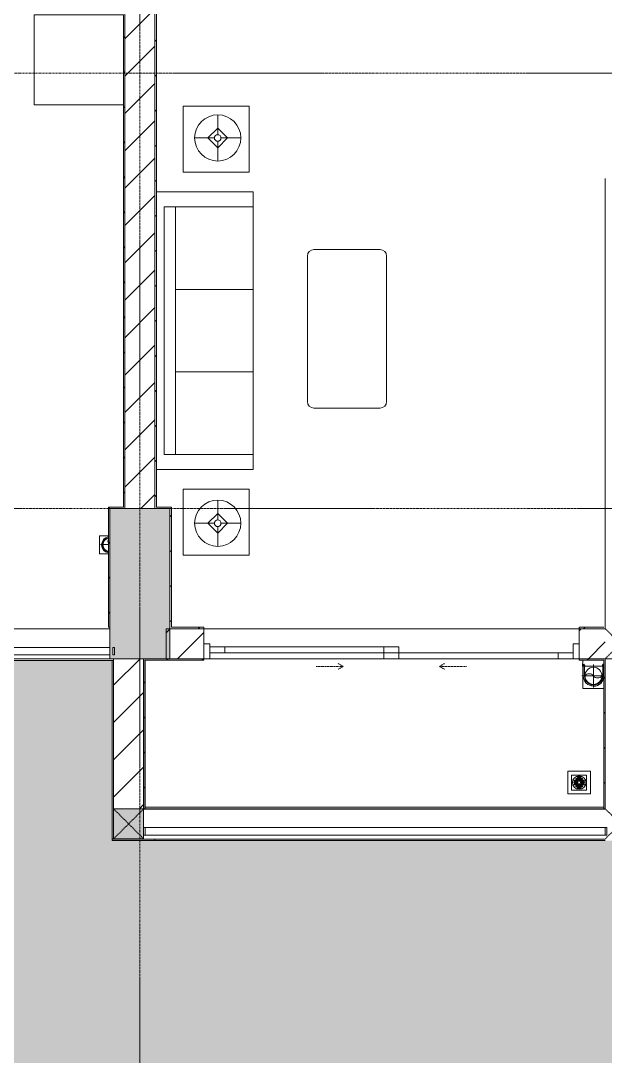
# Model space of a CAD drawing. Header units: millimetres. Extents: x 5357 to 259384, y -16348 to 109893.
# Drawn here: x 99159 to 103053, y 21888 to 28787 of the extents above; entities that cross this region are included whole.
import ezdxf

# ---------------------------------------------------------------- set-up
doc = ezdxf.new("R2010")
doc.units = ezdxf.units.MM
for name, pattern in [('Dash', [6, 3, -3]), ('Grid Line', [22.225, 12.7, -3.175, 3.175, -3.175]), ('IMPORT-CENTER _3_', [10.16, 6.35, -1.27, 1.27, -1.27])]:
    doc.linetypes.add(name, pattern=pattern)
for name, color, linetype, lineweight in [('0-1', 7, 'Continuous', 5), ('A-DOOR', 31, 'Continuous', 9), ('A-DOOR-FRAM', 31, 'Continuous', 9), ('A-DOOR-HDLN', 31, 'Dash', 9), ('A-FLOR-1', 53, 'Continuous', 9), ('A-FLOR-HRAL', 11, 'Continuous', 9), ('A-FLOR-HRAL-1', 254, 'Continuous', 9), ('A-FLOR-HRAL-2', 53, 'Continuous', 9), ('A-FLOR-PATT', 8, 'Continuous', 9), ('A-WALL', 113, 'Continuous', 9), ('A-WALL-1', 9, 'Continuous', 18), ('A-WALL-2', 53, 'Continuous', 9), ('A-WALL-3', 113, 'Continuous', 18), ('A-WALL-PATT', 111, 'Continuous', 9), ('A-WALL-PATT-2', 53, 'Continuous', 9), ('G-IMPT', 8, 'Continuous', 9), ('G-IMPT-1', 254, 'Continuous', 9), ('G-IMPT-2', 8, 'IMPORT-CENTER _3_', 9), ('I-FURN', 30, 'Continuous', 9), ('I-FURN-1', 254, 'Continuous', 9), ('I-WALL-1', 9, 'Continuous', 18), ('I-WALL-2', 53, 'Continuous', 9), ('M-EQPM', 50, 'Continuous', 9), ('S-BEAM-1', 53, 'Continuous', 9), ('S-COLS', 52, 'Continuous', 9), ('S-COLS-1', 253, 'Continuous', 5), ('S-COLS-2', 9, 'Continuous', 18), ('S-COLS-5', 52, 'Continuous', 18), ('S-COLS-6', 52, 'Dash', 9), ('S-COLS-HDLN', 52, 'Dash', 9), ('S-GRID-1', 1, 'Grid Line', 9)]:
    doc.layers.add(name, color=color, linetype=linetype, lineweight=lineweight)
pattern_1 = [(45, (0, 0), (-116.67262, 116.67262), [])]
pattern_2 = [(45, (0, 0), (-124.4508, 124.4508), [])]

# ---------------------------------------------------------------- blocks, each defined once
blk = doc.blocks.new('NCV_TKTC_KET CAU_rvt-1-TKCS_MB CẢNH QUAN CÂY XANH')
at = {"layer": 'S-COLS-1'}
h = blk.add_hatch(color=256, dxfattribs=at)
h.paths.add_polyline_path([(99772.6, 24536.9), (100152.6, 24536.9), (100152.6, 25536.9), (99752.6, 25536.9), (99752.6, 24536.9), (99770.9, 24536.9)])
h.paths.add_polyline_path([(99772.6, 24561.9), (99772.6, 24611.9), (99782.6, 24611.9), (99782.6, 24561.9)])
at = {"layer": 'S-BEAM-1'}
blk.add_line((103052.5, 23535.3), (99977.6, 23535.3), dxfattribs=at)
at = {"layer": 'S-COLS-2'}
for p, q in [((100152.6, 25536.9), (99752.6, 25536.9)), ((99752.6, 25536.9), (99752.6, 24536.9)), ((100152.6, 24536.9), (100152.6, 25536.9)), ((99752.6, 24536.9), (100152.6, 24536.9))]:
    blk.add_line(p, q, dxfattribs=at)
blk = doc.blocks.new('LOBBY_SOFA_1 - LOBBY_SOFA_1-852725-TKCS_MB CẢNH QUAN CÂY XANH')
at = {"layer": 'I-FURN'}
for p, q in [((-2128.3, 1548.5), (-1160.3, 1548.5)), ((-2172.3, 1064.5), (-2172.3, 1504.5)), ((-1116.3, 1504.5), (-1116.3, 1064.5)), ((-1160.3, 1020.5), (-2128.3, 1020.5)), ((-2688.2, 633.5), (-3128.2, 633.5)), ((-3128.2, 633.5), (-3128.2, 193.5)), ((-2688.2, 193.5), (-2688.2, 633.5)), ((-2556, 660), (-708, 660)), ((-2556, 14.9), (-2556, 660)), ((-2457, 66), (-2457, 660)), ((-1907, 143), (-1907, 660)), ((-1357, 143), (-1357, 660)), ((-807, 660), (-807, 66)), ((-708, 660), (-708, 14.9)), ((-575.9, 633.5), (-135.9, 633.5)), ((-575.9, 193.5), (-575.9, 633.5)), ((-135.9, 633.5), (-135.9, 193.5)), ((-2915.4, 445), (-2915.4, 577)), ((-348.6, 445), (-348.6, 577)), ((-2981.4, 423), (-2915.4, 489)), ((-2915.4, 489), (-2849.4, 423)), ((-348.6, 489), (-414.6, 423)), ((-282.6, 423), (-348.6, 489)), ((-2937.4, 423), (-3069.4, 423)), ((-2915.4, 357), (-2981.4, 423)), ((-2849.4, 423), (-2915.4, 357)), ((-2893.4, 423), (-2761.4, 423)), ((-370.6, 423), (-502.6, 423)), ((-414.6, 423), (-348.6, 357)), ((-348.6, 357), (-282.6, 423)), ((-326.6, 423), (-194.6, 423)), ((-2915.4, 269), (-2915.4, 401)), ((-348.6, 269), (-348.6, 401)), ((-3128.2, 193.5), (-2688.2, 193.5)), ((-807, 143), (-2457, 143)), ((-135.9, 193.5), (-575.9, 193.5)), ((-807, 66), (-2457, 66))]:
    blk.add_line(p, q, dxfattribs=at)
for centre, radius in [((-2915.4, 423), 154), ((-348.6, 423), 154), ((-2915.4, 423), 22), ((-348.6, 423), 22)]:
    blk.add_circle(centre, radius, dxfattribs=at)
for centre, start, end in [((-2128.3, 1504.5), 90, 180), ((-1160.3, 1504.5), 0, 90), ((-2128.3, 1064.5), 180, 270), ((-1160.3, 1064.5), 270, 0)]:
    blk.add_arc(centre, 44, start, end, dxfattribs=at)
at = {"layer": 'I-FURN-1'}
for p, q in [((-2128.3, 1548.5), (-1160.3, 1548.5)), ((-2172.3, 1064.5), (-2172.3, 1504.5)), ((-1116.3, 1504.5), (-1116.3, 1064.5)), ((-1160.3, 1020.5), (-2128.3, 1020.5)), ((-3128.2, 633.5), (-2688.2, 633.5)), ((-3128.2, 193.5), (-3128.2, 633.5)), ((-2688.2, 633.5), (-2688.2, 193.5)), ((-2556, 660), (-708, 660)), ((-2556, 14.9), (-2556, 660)), ((-708, 660), (-708, 14.9)), ((-575.9, 633.5), (-135.9, 633.5)), ((-575.9, 193.5), (-575.9, 633.5)), ((-135.9, 633.5), (-135.9, 193.5)), ((-2688.2, 193.5), (-3128.2, 193.5)), ((-135.9, 193.5), (-575.9, 193.5))]:
    blk.add_line(p, q, dxfattribs=at)
for centre, start, end in [((-2128.3, 1504.5), 90, 180), ((-1160.3, 1504.5), 0, 90), ((-2128.3, 1064.5), 180, 270), ((-1160.3, 1064.5), 270, 0)]:
    blk.add_arc(centre, 44, start, end, dxfattribs=at)
blk = doc.blocks.new('MAY GIAT - MAY GIAT_dwg-348053-TKCS_MB CẢNH QUAN CÂY XANH')
at = {"layer": 'G-IMPT-1', "flags": 128}
blk.add_lwpolyline([(5, 596.6), (5, 2.3), (605, 2.3), (605, 596.6)], dxfattribs=at)
blk = doc.blocks.new('MAY GIAT - MAY GIAT-401071-TKCS_MB CẢNH QUAN CÂY XANH')
at = {"layer": 'I-FURN-1'}
for p, q in [((5, -2.3), (605, -2.3)), ((5, -596.6), (5, -2.3)), ((605, -2.3), (605, -596.6))]:
    blk.add_line(p, q, dxfattribs=at)
at = {"extrusion": (0, 0, -1), "zscale": -1, "rotation": 180}
blk.add_blockref('MAY GIAT - MAY GIAT_dwg-348053-TKCS_MB CẢNH QUAN CÂY XANH', (0, 0), dxfattribs=at)
blk = doc.blocks.new('Railing - 50 x 10mm-457210-TKCS_MB CẢNH QUAN CÂY XANH')
at = {"layer": 'A-FLOR-HRAL-2'}
for p, q in [((25, 5), (-25, 5)), ((-25, 5), (-25, -5)), ((25, -5), (25, 5)), ((-25, -5), (25, -5))]:
    blk.add_line(p, q, dxfattribs=at)
blk = doc.blocks.new('Railing - Railing-641386-TKCS_MB CẢNH QUAN CÂY XANH')
at = {"layer": 'A-FLOR-HRAL-2'}
for p, q in [((76844.1, 15351.2), (75749.1, 15351.2)), ((75749.1, 15301.2), (76844.1, 15301.2))]:
    blk.add_line(p, q, dxfattribs=at)
at = {"extrusion": (0, 0, -1), "zscale": -1, "rotation": 90.00000000000072}
for p in [(-75744.1, 15326.2), (-76869.1, 15326.2)]:
    blk.add_blockref('Railing - 50 x 10mm-457210-TKCS_MB CẢNH QUAN CÂY XANH', p, dxfattribs=at)
blk = doc.blocks.new('NCV_TKTC_TANG 1_rvt-1-TKCS_MB CẢNH QUAN CÂY XANH')
at = {"layer": 'A-WALL-PATT-2'}
h = blk.add_hatch(dxfattribs=at)
h.set_pattern_fill('FP_10', color=256, style=0, pattern_type=2)
h.set_pattern_definition(pattern_1)
h.paths.add_polyline_path([(100062.6, 25546.9), (100062.6, 32236.9), (100052.6, 32236.9), (100052.6, 25546.9)])
h = blk.add_hatch(dxfattribs=at)
h.set_pattern_fill('FP_10', color=256, style=0, pattern_type=2)
h.set_pattern_definition(pattern_1)
h.paths.add_polyline_path([(99842.6, 25536.9), (99852.6, 25536.9), (99852.6, 28836.9), (99842.6, 28836.9), (99842.6, 25546.9)])
h = blk.add_hatch(dxfattribs=at)
h.set_pattern_fill('FP_10', color=256, style=0, pattern_type=2)
h.set_pattern_definition(pattern_1)
h.paths.add_polyline_path([(99742.6, 25536.9), (99842.6, 25536.9), (99842.6, 25546.9), (99742.6, 25546.9)])
h = blk.add_hatch(dxfattribs=at)
h.set_pattern_fill('FP_10', color=256, style=0, pattern_type=2)
h.set_pattern_definition(pattern_1)
h.paths.add_polyline_path([(99752.6, 24746.9), (99752.6, 25536.9), (99742.6, 25536.9), (99742.6, 24746.9)])
h = blk.add_hatch(dxfattribs=at)
h.set_pattern_fill('FP_10', color=256, style=0, pattern_type=2)
h.set_pattern_definition(pattern_1)
h.paths.add_polyline_path([(100152.6, 24746.9), (100162.6, 24746.9), (100162.6, 25546.9), (100152.6, 25546.9), (100152.6, 25075.9)])
h = blk.add_hatch(dxfattribs=at)
h.set_pattern_fill('FP_10', color=256, style=0, pattern_type=2)
h.set_pattern_definition(pattern_1)
h.paths.add_polyline_path([(100152.6, 24736.9), (100377.6, 24736.9), (100377.6, 24746.9), (100152.6, 24746.9)])
h.paths.add_polyline_path([(102877.6, 24736.9), (103042.6, 24736.9), (103042.6, 24746.9), (102877.6, 24746.9)])
h = blk.add_hatch(dxfattribs=at)
h.set_pattern_fill('FP_10', color=256, style=0, pattern_type=2)
h.set_pattern_definition(pattern_1)
h.paths.add_polyline_path([(99987.6, 24526.9), (100377.6, 24526.9), (100377.6, 24536.9), (99977.6, 24536.9), (99977.6, 24526.9)])
h.paths.add_polyline_path([(103042.6, 24526.9), (103042.6, 24536.9), (102877.6, 24536.9), (102877.6, 24526.9)])
h = blk.add_hatch(dxfattribs=at)
h.set_pattern_fill('FP_10', color=256, style=0, pattern_type=2)
h.set_pattern_definition(pattern_1)
h.paths.add_polyline_path([(99987.6, 23536.9), (99987.6, 24526.9), (99977.6, 24526.9), (99977.6, 23536.9)])
h = blk.add_hatch(dxfattribs=at)
h.set_pattern_fill('FP_10', color=256, style=0, pattern_type=2)
h.set_pattern_definition(pattern_1)
h.paths.add_polyline_path([(103042.6, 23536.9), (103052.6, 23536.9), (103052.6, 24536.9), (103042.6, 24536.9), (103042.6, 24089.7)])
at = {"layer": 'A-FLOR-1'}
for p, q in [((100377.6, 24736.9), (102877.6, 24736.9)), ((102877.6, 24736.9), (100377.6, 24736.9)), ((100417.6, 24536.9), (101577.6, 24536.9))]:
    blk.add_line(p, q, dxfattribs=at)
at = {"layer": 'A-WALL-1'}
blk.add_line((103052.6, 27736.9), (103052.6, 24736.9), dxfattribs=at)
at = {"layer": 'A-WALL-2'}
for p, q in [((98652.9, 24736.9), (99752.6, 24736.9)), ((99752.6, 24536.9), (98652.9, 24536.9))]:
    blk.add_line(p, q, dxfattribs=at)
at = {"layer": 'I-WALL-1'}
for p, q in [((100052.6, 32236.9), (100052.6, 25546.9)), ((100062.6, 25546.9), (100062.6, 32226.9)), ((99852.6, 25536.9), (99852.6, 28836.9)), ((99842.6, 28826.9), (99842.6, 25546.9)), ((99842.6, 25546.9), (99742.6, 25546.9)), ((99742.6, 25546.9), (99742.6, 25536.9)), ((99742.6, 25536.9), (99742.6, 24746.9)), ((99752.6, 25536.9), (99842.6, 25536.9)), ((99752.6, 24746.9), (99752.6, 25536.9)), ((99842.6, 25536.9), (99852.6, 25536.9)), ((100052.6, 25546.9), (100052.6, 25536.9)), ((100052.6, 25536.9), (100152.6, 25536.9)), ((100152.6, 25546.9), (100062.6, 25546.9)), ((100162.6, 25546.9), (100152.6, 25546.9)), ((100152.6, 25536.9), (100152.6, 24746.9)), ((100162.6, 24746.9), (100162.6, 25546.9)), ((99742.6, 24746.9), (99752.6, 24746.9)), ((100152.6, 24746.9), (100152.6, 24736.9)), ((100152.6, 24736.9), (100377.6, 24736.9)), ((100377.6, 24746.9), (100162.6, 24746.9)), ((100377.6, 24736.9), (100377.6, 24746.9)), ((103042.6, 24746.9), (102877.6, 24746.9)), ((102877.6, 24746.9), (102877.6, 24736.9)), ((102877.6, 24736.9), (103042.6, 24736.9)), ((100377.6, 24536.9), (99977.6, 24536.9)), ((99977.6, 24536.9), (99977.6, 24526.9)), ((99977.6, 24526.9), (99977.6, 23536.9)), ((99987.6, 24526.9), (100377.6, 24526.9)), ((99987.6, 23536.9), (99987.6, 24526.9)), ((100377.6, 24526.9), (100377.6, 24536.9)), ((103042.6, 24536.9), (102877.6, 24536.9)), ((102877.6, 24536.9), (102877.6, 24526.9)), ((102877.6, 24526.9), (103042.6, 24526.9)), ((103052.6, 24536.9), (103042.6, 24536.9)), ((103042.6, 24526.9), (103042.6, 23536.9)), ((103052.6, 23536.9), (103052.6, 24536.9)), ((99977.6, 23536.9), (99987.6, 23536.9)), ((103042.6, 23536.9), (103052.6, 23536.9))]:
    blk.add_line(p, q, dxfattribs=at)
at = {"layer": 'I-WALL-2'}
for p, q in [((99987.6, 23546.9), (103042.6, 23546.9)), ((103042.6, 23536.9), (99987.6, 23536.9))]:
    blk.add_line(p, q, dxfattribs=at)
at = {"layer": 'A-FLOR-HRAL-1'}
blk.add_blockref('Railing - Railing-641386-TKCS_MB CẢNH QUAN CÂY XANH', (22908.5, 9260.7), dxfattribs=at)
at = {"layer": 'I-FURN-1'}
for name, p, rotation in [('MAY GIAT - MAY GIAT-401071-TKCS_MB CẢNH QUAN CÂY XANH', (99245.9, 28222), 89.9999999999998), ('LOBBY_SOFA_1 - LOBBY_SOFA_1-852725-TKCS_MB CẢNH QUAN CÂY XANH', (100047.7, 25090.4), 269.9999999999993)]:
    blk.add_blockref(name, p, dxfattribs=dict(at, rotation=rotation))
blk = doc.blocks.new('DEG_02-DEG_03 - DEG_02-2500x2400mm-CỬA ĐI 02 CÁNH TRƯỢT-625766-TKCS_MB CẢNH QUAN CÂY XANH')
at = {"layer": 'A-DOOR'}
for p, q in [((-1110, 100), (-1210, 100)), ((-1210, 100), (-1210, 60)), ((-1110, 60), (-1110, 100)), ((-1110, 100), (-50, 100)), ((50, 100), (-50, 100)), ((-50, 100), (-50, 60)), ((50, 60), (50, 100)), ((-1210, 60), (-1110, 60)), ((-50, 60), (-1110, 60)), ((50, 60), (-50, 60)), ((-50, 60), (-50, 20)), ((-50, 60), (50, 60)), ((-50, 20), (50, 20)), ((50, 20), (50, 60)), ((50, 60), (1110, 60)), ((1110, 20), (50, 20)), ((1210, 60), (1110, 60)), ((1110, 60), (1110, 20)), ((1110, 20), (1210, 20)), ((1210, 20), (1210, 60))]:
    blk.add_line(p, q, dxfattribs=at)
at = {"layer": 'A-DOOR-FRAM'}
for p, q in [((-1210, 100), (-1250, 100)), ((-1250, 100), (-1250, 0)), ((-1210, 0), (-1210, 100)), ((1250, 100), (1210, 100)), ((1210, 100), (1210, 0)), ((1250, 0), (1250, 100)), ((-1250, 0), (-1210, 0)), ((1210, 0), (1250, 0))]:
    blk.add_line(p, q, dxfattribs=at)
at = {"layer": 'A-DOOR-HDLN'}
for p, q in [((-500.4, 151.1), (-320.4, 151.1)), ((-320.4, 151.1), (-355, 171.1)), ((-320.4, 151.1), (-355, 131.1)), ((320.4, 151.1), (355, 171.1)), ((320.4, 151.1), (355, 131.1)), ((500.4, 151.1), (320.4, 151.1))]:
    blk.add_line(p, q, dxfattribs=at)
blk = doc.blocks.new('Railing - 50 x 10mm-1251311-TKCS_MB CẢNH QUAN CÂY XANH')
at = {"layer": 'A-FLOR-HRAL'}
for p, q in [((25, 5), (-25, 5)), ((-25, 5), (-25, -5)), ((25, -5), (25, 5)), ((-25, -5), (25, -5))]:
    blk.add_line(p, q, dxfattribs=at)
blk = doc.blocks.new('Railing - Railing-1602768-TKCS_MB CẢNH QUAN CÂY XANH')
at = {"layer": 'A-FLOR-HRAL'}
for p, q in [((103052.5, 23412.4), (99987.5, 23412.4)), ((99987.5, 23362.4), (103052.5, 23362.4))]:
    blk.add_line(p, q, dxfattribs=at)
at = {"extrusion": (0, 0, -1), "zscale": -1, "rotation": 90}
for p in [(-99982.5, 23387.4), (-103057.5, 23387.4)]:
    blk.add_blockref('Railing - 50 x 10mm-1251311-TKCS_MB CẢNH QUAN CÂY XANH', p, dxfattribs=at)
blk = doc.blocks.new('TKTC_XREF_251221_MB TANG 1 - TKTC_XREF_260130_MB TANG 1_dwg_THU NUOC - THU NUOC-444531-TKCS_MB TẦNG 1-4202124-TKCS_MB CẢNH QUAN CÂY XANH')
at = {"layer": 'M-EQPM'}
for p, q in [((-23.3, 10.8), (40.9, 10.8)), ((40.9, 4.8), (-23.3, 4.8)), ((-11, 23.3), (28.5, 23.3)), ((28.5, 17.3), (-11, 17.3)), ((-1.1, 35.6), (18.5, 35.6)), ((18.5, 29.6), (-1.1, 29.6)), ((-23.3, -13.6), (40.9, -13.6)), ((40.9, -19.6), (-23.3, -19.6)), ((-11, -26.1), (28.5, -26.1)), ((28.5, -32.1), (-11, -32.1)), ((-1.1, -38.5), (18.5, -38.5)), ((18.5, -44.5), (-1.1, -44.5))]:
    blk.add_line(p, q, dxfattribs=at)
at = {"layer": 'M-EQPM', "flags": 128}
for points in [[(83.7, -79.4), (83.7, 70.6), (-66.3, 70.6), (-66.3, -79.4)], [(58.7, -54.4), (58.7, 45.6), (-41.3, 45.6), (-41.3, -54.4)]]:
    blk.add_lwpolyline(points, close=True, dxfattribs=at)
for points in [[(-23.3, -1.2), (0.7, -1.2), (0.7, -7.2), (-23.3, -7.2)], [(40.9, -7.2), (16.7, -7.2), (16.7, -1.2), (40.9, -1.2)]]:
    blk.add_lwpolyline(points, dxfattribs=at)
at = {"layer": 'M-EQPM'}
for centre, radius, start, end in [((8.7, -4.4), 45, 360, 180), ((8.7, -4.4), 45, 360, 180), ((-23.3, 7.8), 3, 90, 270), ((-11, 20.3), 3, 90, 270), ((-1.1, 32.6), 3, 90, 270), ((18.5, 32.6), 3, 270, 90), ((28.5, 20.3), 3, 270, 90), ((40.9, 7.8), 3, 270, 90), ((8.7, -4.4), 45, 180, 360), ((8.7, -4.4), 45, 180, 360), ((-23.3, -4.2), 3, 90, 270), ((-23.3, -16.6), 3, 90, 270), ((-11, -29.1), 3, 90, 270), ((-1.1, -41.5), 3, 90, 270), ((18.5, -41.5), 3, 270, 90), ((28.5, -29.1), 3, 270, 90), ((40.9, -4.2), 3, 270, 90), ((40.9, -16.6), 3, 270, 90)]:
    blk.add_arc(centre, radius, start, end, dxfattribs=at)
blk = doc.blocks.new('TKTC_XREF_251221_MB TANG 1 - TKTC_XREF_260130_MB TANG 1_dwg_CUM U_DN100-V243-TKCS_MB CẢNH QUAN CÂY XANH')
at = {"layer": 'G-IMPT'}
blk.add_hatch(color=256, dxfattribs=at).paths.add_polyline_path([(61, 0), (58.9, -15.8), (52.8, -30.5), (43.1, -43.1), (30.5, -52.8), (15.8, -58.9), (0, -61), (0, -57), (14.8, -55.1), (28.5, -49.4), (40.3, -40.3), (49.4, -28.5), (55.1, -14.8), (57, 0), (55.1, 14.8), (49.4, 28.5), (40.3, 40.3), (28.5, 49.4), (14.8, 55.1), (0, 57), (0, 61), (15.8, 58.9), (30.5, 52.8), (43.1, 43.1), (52.8, 30.5), (58.9, 15.8)])
for p, q in [((-72.7, 69.3), (-72.7, 60.7)), ((-79.1, 66.6), (-79.1, 63.4)), ((-76.6, 66.6), (-76.6, 63.4)), ((-74.6, 66.6), (-74.6, 63.4)), ((-66.9, 67.9), (-71.7, 67.9)), ((-66.9, 62.1), (-71.7, 62.1)), ((-65, 69), (0, 69)), ((-79.1, -63.4), (-79.1, -66.6)), ((-76.6, -63.4), (-76.6, -66.6)), ((-74.6, -63.4), (-74.6, -66.6)), ((-72.7, -60.7), (-72.7, -68.6)), ((-66.9, -62.1), (-71.7, -62.1)), ((-66.9, -67.9), (-71.7, -67.9))]:
    blk.add_line(p, q, dxfattribs=at)
at = {"layer": 'G-IMPT', "flags": 128}
for points in [[(-71.7, 59.2), (-66.9, 59.2), (-66.9, 70.8), (-71.7, 70.8)], [(-66.9, 70.8), (-66.9, 72.7), (-65, 72.7), (-65, 57.3), (-66.9, 57.3), (-66.9, 59.2)], [(-72.7, 67.6), (-78.1, 67.6), (-78.1, 62.4), (-72.7, 62.4)], [(-65, 61), (0, 61), (0, 57)], [(-72.7, -62.4), (-78.1, -62.4), (-78.1, -67.6), (-72.7, -67.6)], [(-66.9, -68.7), (-66.9, -59.2), (-71.7, -59.2)], [(-66.9, -59.2), (-66.9, -57.3), (-65, -57.3), (-65, -68.7)], [(-65, -61), (0, -61), (0, -57)]]:
    blk.add_lwpolyline(points, dxfattribs=at)
at = {"layer": 'G-IMPT'}
for centre, radius, start, end in [((-71.1, 69.3), 1.56, 112.61986, 247.38014), ((-78.1, 66.6), 0.96, 90, 180), ((-78.1, 63.4), 0.96, 180, 270), ((-67.9, 65), 4.8, 143.1301, 216.8699), ((-71.1, 60.7), 1.56, 112.61986, 247.38014), ((0, 0), 69, 271.95476, 90), ((0, 0), 61, 270, 90), ((0, 0), 57, 270, 90), ((-78.1, -63.4), 0.96, 90, 180), ((-78.1, -66.6), 0.96, 180, 270), ((-71.1, -60.7), 1.56, 112.61986, 247.38014), ((-67.9, -65), 4.8, 143.1301, 216.8699)]:
    blk.add_arc(centre, radius, start, end, dxfattribs=at)
blk = doc.blocks.new('TKTC_XREF_251221_MB TANG 1 - TKTC_XREF_260130_MB TANG 1_dwg_$cc-V217-TKCS_MB CẢNH QUAN CÂY XANH')
at = {"layer": 'G-IMPT'}
blk.add_circle((0, 0), 0.5, dxfattribs=at)
for centre, radius, start, end in [((0, 0), 0.5, 90, 270), ((0.188, 0.25), 0.313, 126.8699, 233.1301), ((-0.188, -0.25), 0.313, 306.8699, 53.1301)]:
    blk.add_arc(centre, radius, start, end, dxfattribs=at)
at = {"layer": 'G-IMPT-2'}
for p, q in [((0, -0.673), (0, 0.607)), ((-0.673, 0), (0.673, 0))]:
    blk.add_line(p, q, dxfattribs=at)
blk = doc.blocks.new('TKTC_XREF_251221_MB TANG 1 - TKTC_XREF_260130_MB TANG 1_dwg_CUM U_DN100-V280-TKCS_MB CẢNH QUAN CÂY XANH')
at = {"layer": 'G-IMPT'}
blk.add_hatch(color=256, dxfattribs=at).paths.add_polyline_path([(11, -59.5), (11, -55.5), (14.8, -55.1), (28.5, -49.4), (40.3, -40.3), (49.4, -28.5), (55.1, -14.8), (57, 0), (55.1, 14.8), (49.4, 28.5), (40.3, 40.3), (28.5, 49.4), (11.2, 59.5), (15.8, 58.9), (30.5, 52.8), (43.1, 43.1), (52.8, 30.5), (58.9, 15.8), (61, 0), (58.9, -15.8), (52.8, -30.5), (43.1, -43.1), (30.5, -52.8), (15.8, -58.9)])
for radius, start, end in [(69, 280.15776, 79.69853), (61, 281.50002, 78.35761), (57, 282.31245, 77.54599)]:
    blk.add_arc((0, 0), radius, start, end, dxfattribs=at)
blk = doc.blocks.new('TKTC_XREF_251221_MB TANG 1 - TKTC_XREF_260130_MB TANG 1_dwg_$cc-V281-TKCS_MB CẢNH QUAN CÂY XANH')
at = {"layer": 'G-IMPT'}
for centre, radius, start, end in [((0, 0), 0.5, 100.78258, 258.54876), ((0, 0), 0.5, 101.96065, 257.49238), ((0.188, 0.25), 0.313, 160.19805, 199.38513)]:
    blk.add_arc(centre, radius, start, end, dxfattribs=at)
at = {"layer": 'G-IMPT-2'}
blk.add_line((-0.673, 0), (-0.08, 0), dxfattribs=at)
blk = doc.blocks.new('TKTC_XREF_251221_MB TANG 1 - TKTC_XREF_260130_MB TANG 1_dwg-4202109-TKCS_MB CẢNH QUAN CÂY XANH')
at = {"layer": 'G-IMPT'}
for p, q in [((-103409.1, -375992.1), (-103469, -375992.1)), ((-100108.7, -376859), (-100249.6, -376859))]:
    blk.add_line(p, q, dxfattribs=at)
at = {"layer": 'G-IMPT', "flags": 128}
for points in [[(-103469, -375992), (-103469, -376111.5), (-103409.1, -376111.5)], [(-100108.7, -376858.9), (-100249.9, -376858.9), (-100249.6, -376819.7)], [(-100249.6, -376859), (-100249.6, -377008.7), (-100109.1, -377008.7)]]:
    blk.add_lwpolyline(points, dxfattribs=at)
at = {"xscale": 90.00000000005114, "yscale": 90.00000000005114, "zscale": 90.00000000005114, "rotation": 0.304717521727566}
blk.add_blockref('TKTC_XREF_251221_MB TANG 1 - TKTC_XREF_260130_MB TANG 1_dwg_$cc-V281-TKCS_MB CẢNH QUAN CÂY XANH', (-103401.9, -376049.6), dxfattribs=at)
at = {"extrusion": (0, 0, -1)}
for name, p, xscale, yscale, zscale, rotation in [('TKTC_XREF_251221_MB TANG 1 - TKTC_XREF_260130_MB TANG 1_dwg_CUM U_DN100-V280-TKCS_MB CẢNH QUAN CÂY XANH', (103400.3, -376051.4), 0.789473684210524, 0.789473684210524, -0.7894736842105241, 0.06930925665188988), ('TKTC_XREF_251221_MB TANG 1 - TKTC_XREF_260130_MB TANG 1_dwg_$cc-V217-TKCS_MB CẢNH QUAN CÂY XANH', (100178.1, -376923.9), 113.7150000000073, 113.7150000000073, -113.7150000000073, 89.99900866374671), ('TKTC_XREF_251221_MB TANG 1 - TKTC_XREF_260130_MB TANG 1_dwg_CUM U_DN100-V243-TKCS_MB CẢNH QUAN CÂY XANH', (100177.2, -376923.9), 0.9975000000000007, 0.9975000000000007, -0.9975000000000008, 270.0009913382951)]:
    blk.add_blockref(name, p, dxfattribs=dict(at, xscale=xscale, yscale=yscale, zscale=zscale, rotation=rotation))
at = {"extrusion": (0, 0, -1), "zscale": -1}
blk.add_blockref('TKTC_XREF_251221_MB TANG 1 - TKTC_XREF_260130_MB TANG 1_dwg_THU NUOC - THU NUOC-444531-TKCS_MB TẦNG 1-4202124-TKCS_MB CẢNH QUAN CÂY XANH', (100264.5, -377630.4), dxfattribs=at)
blk = doc.blocks.new('TKTC_XREF_251221_MB TANG 1 - TKTC_XREF_251221_MB TANG 1-2038492-TKCS_MB CẢNH QUAN CÂY XANH')
blk.add_blockref('TKTC_XREF_251221_MB TANG 1 - TKTC_XREF_260130_MB TANG 1_dwg-4202109-TKCS_MB CẢNH QUAN CÂY XANH', (169499.1, 384109.7))
blk = doc.blocks.new('G1_SOF - BO TRU - 200x200-3050151-TKCS_MB CẢNH QUAN CÂY XANH')
at = {"layer": 'S-COLS-HDLN'}
for p, q in [((-100, 100), (100, -100)), ((100, 100), (-100, -100))]:
    blk.add_line(p, q, dxfattribs=at)

msp = doc.modelspace()

# ---------------------------------------------------------------- hatches: boundary and pattern name
at = {"layer": 'A-FLOR-PATT'}
h = msp.add_hatch(dxfattribs=at)
h.set_pattern_fill('FP_23', color=256, style=0, pattern_type=2)
h.set_pattern_definition([(0, (167.64, 11.2), (558.8, 558.8), [83.82, -16.764, 22.352, -16.764, -419.1]), (0, (167.64, 11.2), (558.8, 558.8), [-139.7, 83.82, -335.28]), (0, (139.7, 27.94), (558.8, 558.8), [55.88, -41.91, 83.82, -41.91, -335.28]), (0, (139.7, 27.94), (558.8, 558.8), [-223.52, 55.88, -279.4]), (0, (335.3, 251.46), (558.8, 558.8), [69.85, -27.94, 69.85, -391.16]), (0, (55.9, 363.2), (558.8, 558.8), [27.94, -55.88, 27.94, -447.04]), (90, (111.76, 363.2), (-558.8, 558.8), [50.292, -508.508]), (90, (279.4, 27.94), (-558.8, 558.8), [55.88, -502.92]), (90, (419.1, 251.46), (-558.8, 558.8), [55.88, -502.92]), (45, (352.04, 22.35), (0, 558.7996), [55.88, -734.383]), (135, (206.76, 22.35), (-558.7996, 0), [55.88, -734.383]), (63.435, (335.28, 25.15), (-0.0005, 558.8001), [55.88, -1193.635]), (75.964, (307.34, 27.94), (-0.00237, 558.80038), [55.88, -2248.111]), (75.964, (447.04, 251.46), (-0.00237, 558.80038), [44.704, -2259.287]), (75.964, (122.94, 363.22), (-0.00237, 558.80038), [39.116, -2264.875]), (104.036, (251.46, 27.94), (0.00237, 558.80038), [55.88, -2248.111]), (104.036, (391.16, 251.46), (0.00237, 558.80038), [44.704, -2259.287]), (104.036, (100.58, 363.22), (0.00237, 558.80038), [39.116, -2264.875]), (116.565, (223.52, 25.15), (0.0005, 558.8001), [55.88, -1193.634])])
h.paths.add_polyline_path([(95052.6, 23332.4), (95052.6, 23332.4), (95052.6, 24521.1), (95062.6, 24521.1), (95062.6, 23332.4), (95057.6, 23332.4), (95057.6, 23327.4), (95052.6, 23332.3)])
h.paths.add_polyline_path([(116092.6, 20988.2), (116092.6, 24536.9), (115052.6, 24536.9), (115052.6, 24526.9), (111462.6, 24526.9), (111462.6, 23335.3), (111452.6, 23336.9), (111452.6, 23325.3), (111252.6, 23325.3), (111252.5, 23335.3), (108177.6, 23335.3), (108177.6, 23325.3), (107967.6, 23325.3), (107967.6, 24535.2), (106852.6, 24535.2), (106852.6, 24526.9), (103262.6, 24526.9), (103262.6, 23337.4), (103262.6, 23335.3), (103262.6, 23325.3), (99767.6, 23325.3), (99767.6, 23335.3), (99767.6, 23337.4), (99767.6, 24526.1), (95062.6, 24526.1), (95062.6, 24536.1), (95052.6, 24536.9), (95052.6, 23327.4), (86277.6, 23327.4), (86277.6, 23337.4), (86267.6, 23337.4), (86267.6, 24526.9), (83752.6, 24526.9), (83752.6, 20988.2), (111875.3, 20988.2)])
at = {"layer": 'A-WALL-PATT'}
h = msp.add_hatch(dxfattribs=at)
h.set_pattern_fill('FP_1', color=256, style=0, pattern_type=2)
h.set_pattern_definition(pattern_2)
h.paths.add_polyline_path([(100052.6, 25536.9), (100052.6, 28836.9), (99852.6, 28836.9), (99852.6, 25536.9)])
h.paths.add_polyline_path([(99852.6, 29036.9), (100052.6, 29036.9), (100052.6, 32237), (99852.6, 32237), (99852.6, 30993.4)])
h = msp.add_hatch(dxfattribs=at)
h.set_pattern_fill('FP_1', color=256, style=0, pattern_type=2)
h.set_pattern_definition(pattern_2)
h.paths.add_polyline_path([(100377.6, 24536.9), (100377.6, 24736.9), (100127.6, 24736.9), (100127.6, 24536.9)])
h.paths.add_polyline_path([(102877.6, 24536.9), (103052.6, 24536.9), (103052.6, 24736.9), (102877.6, 24736.9), (102877.6, 24582.8)])
h = msp.add_hatch(dxfattribs=at)
h.set_pattern_fill('FP_1', color=256, style=0, pattern_type=2)
h.set_pattern_definition(pattern_2)
h.paths.add_polyline_path([(99777.5, 23536.9), (99977.5, 23536.9), (99977.5, 24536.9), (99777.5, 24536.9), (99777.5, 24089.7)])
at = {"layer": 'S-COLS-1'}
msp.add_hatch(color=256, dxfattribs=at).paths.add_polyline_path([(99977.5, 23336.9), (99977.5, 23536.9), (99777.5, 23536.9), (99777.5, 23336.9)])

# ---------------------------------------------------------------- linework, layer by layer
at = {"layer": 'A-WALL'}
for p, q in [((100377.6, 24736.9), (102877.6, 24736.9)), ((98652.6, 24536.1), (99777.5, 24536.1)), ((99767.6, 24526.1), (98652.6, 24526.1)), ((101577.6, 24536.9), (100417.6, 24536.9)), ((99777.5, 23536.9), (99977.5, 23536.9)), ((99977.5, 23336.9), (99777.5, 23336.9)), ((100052.6, 23335.3), (103052.6, 23335.3)), ((103052.6, 23325.3), (100052.6, 23325.3))]:
    msp.add_line(p, q, dxfattribs=at)
at = {"layer": 'A-WALL-3'}
for p, q in [((99852.6, 28836.9), (99852.6, 25536.9)), ((100052.6, 25536.9), (100052.6, 28836.9)), ((99852.6, 25536.9), (100052.6, 25536.9)), ((100377.6, 24736.9), (100127.6, 24736.9)), ((100127.6, 24736.9), (100127.6, 24536.9)), ((100377.6, 24636.9), (100377.6, 24736.9)), ((103052.6, 24736.9), (102877.6, 24736.9)), ((102877.6, 24736.9), (102877.6, 24636.9)), ((99777.6, 24526.1), (99767.6, 24526.1)), ((99767.6, 24526.1), (99767.6, 23337.4)), ((99977.5, 24536.9), (99777.5, 24536.9)), ((99777.5, 24536.9), (99777.5, 23536.9)), ((99777.6, 23337.4), (99777.6, 24526.1)), ((99977.5, 23536.9), (99977.5, 24536.9)), ((100127.6, 24536.9), (100377.6, 24536.9)), ((102877.6, 24536.9), (103052.6, 24536.9)), ((99767.6, 23337.4), (99777.6, 23337.4)), ((100052.6, 23335.3), (99767.6, 23335.3)), ((99767.6, 23335.3), (99767.6, 23325.3)), ((99767.6, 23325.3), (100052.6, 23325.3)), ((99777.5, 23336.9), (99777.5, 23335.3)), ((99977.5, 23335.3), (99977.5, 23336.9)), ((100052.6, 23325.3), (100052.6, 23335.3))]:
    msp.add_line(p, q, dxfattribs=at)
at = {"layer": 'S-COLS'}
for p, q in [((99977.5, 23536.9), (99777.5, 23536.9)), ((99777.5, 23336.9), (99977.5, 23336.9))]:
    msp.add_line(p, q, dxfattribs=at)
at = {"layer": 'S-COLS-5'}
for p, q in [((99777.5, 23536.9), (99777.5, 23336.9)), ((99977.5, 23412.4), (99977.5, 23536.9)), ((99977.5, 23336.9), (99977.5, 23362.4))]:
    msp.add_line(p, q, dxfattribs=at)
at = {"layer": 'S-GRID-1'}
for p, q in [((99952.6, 20960.6), (99952.6, 80482.7)), ((130319.3, 28436.9), (29351.8, 28436.9)), ((127525.3, 25536.9), (32145.8, 25536.9)), ((130319.3, 24536.9), (29351.8, 24536.9))]:
    msp.add_line(p, q, dxfattribs=at)

# ---------------------------------------------------------------- block references
at = {"layer": '0-1'}
for name in ['NCV_TKTC_KET CAU_rvt-1-TKCS_MB CẢNH QUAN CÂY XANH', 'NCV_TKTC_TANG 1_rvt-1-TKCS_MB CẢNH QUAN CÂY XANH']:
    msp.add_blockref(name, (0, 0), dxfattribs=at)
at = {"layer": 'A-DOOR', "rotation": 180}
msp.add_blockref('DEG_02-DEG_03 - DEG_02-2500x2400mm-CỬA ĐI 02 CÁNH TRƯỢT-625766-TKCS_MB CẢNH QUAN CÂY XANH', (101627.6, 24636.9), dxfattribs=at)
at = {"layer": 'A-FLOR-HRAL'}
msp.add_blockref('Railing - Railing-1602768-TKCS_MB CẢNH QUAN CÂY XANH', (0, 0), dxfattribs=at)
at = {"layer": 'M-EQPM'}
msp.add_blockref('TKTC_XREF_251221_MB TANG 1 - TKTC_XREF_251221_MB TANG 1-2038492-TKCS_MB CẢNH QUAN CÂY XANH', (33652.6, 17236.9), dxfattribs=at)
at = {"layer": 'S-COLS-6'}
for p in [(103152.6, 24636.9), (99877.5, 23436.9), (103152.6, 23436.9)]:
    msp.add_blockref('G1_SOF - BO TRU - 200x200-3050151-TKCS_MB CẢNH QUAN CÂY XANH', p, dxfattribs=at)

doc.saveas('drawing.dxf')
